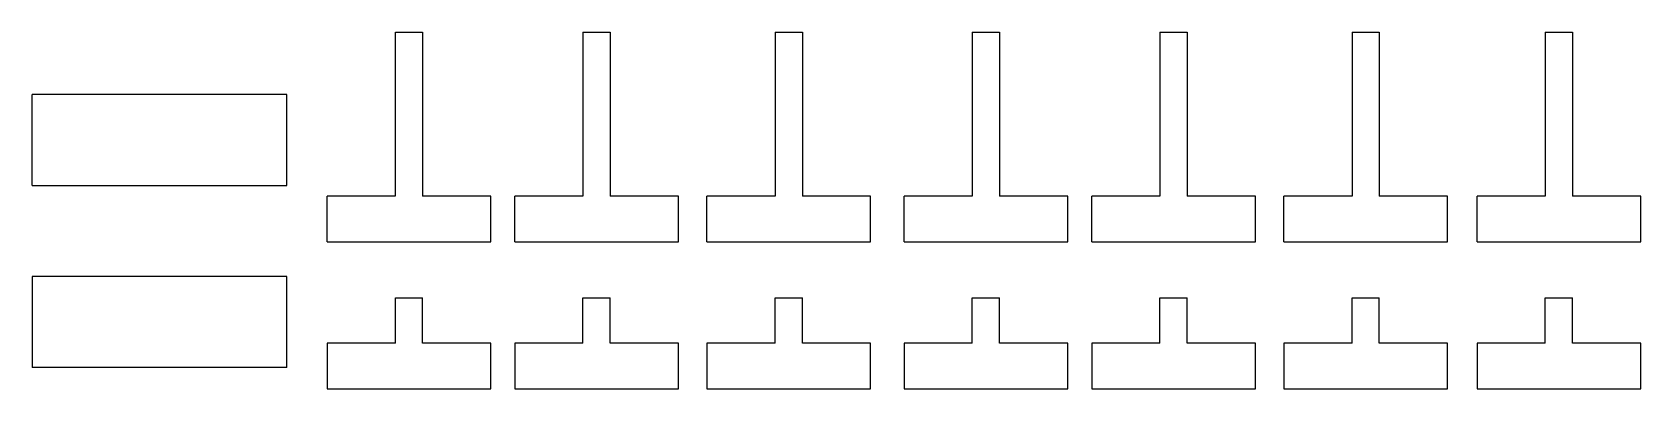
# Model space of a CAD drawing. Header units: millimetres. Extents: x 188.1 to 276.5, y -10.8 to 8.7.
import ezdxf

# ---------------------------------------------------------------- set-up
doc = ezdxf.new("R2010")
doc.units = ezdxf.units.MM
doc.header["$MEASUREMENT"] = 0
doc.layers.get('0').update_dxf_attribs({"linetype": 'CONTINUOUS'})

msp = doc.modelspace()

# ---------------------------------------------------------------- linework, layer by layer
for p, q in [((208.035, -0.253), (204.285, -0.253)), ((213.285, -0.253), (209.535, -0.253)), ((218.347, -0.253), (214.597, -0.253)), ((223.597, -0.253), (219.847, -0.253)), ((228.902, -0.253), (225.152, -0.253)), ((234.152, -0.253), (230.402, -0.253)), ((239.743, -0.253), (235.993, -0.253)), ((244.993, -0.253), (241.243, -0.253)), ((250.055, -0.253), (246.305, -0.253)), ((255.305, -0.253), (251.555, -0.253)), ((260.61, -0.253), (256.86, -0.253)), ((265.859, -0.253), (262.109, -0.253)), ((271.23, -0.253), (267.48, -0.253)), ((276.48, -0.253), (272.73, -0.253)), ((208.036, -8.325), (204.285, -8.325)), ((213.285, -8.325), (209.535, -8.325)), ((218.347, -8.325), (214.597, -8.325)), ((223.597, -8.325), (219.847, -8.325)), ((228.902, -8.325), (225.152, -8.325)), ((234.152, -8.325), (230.402, -8.325)), ((239.743, -8.325), (235.993, -8.325)), ((244.993, -8.325), (241.243, -8.325)), ((250.055, -8.325), (246.305, -8.325)), ((255.305, -8.325), (251.555, -8.325)), ((260.61, -8.325), (256.86, -8.325)), ((265.859, -8.325), (262.109, -8.325)), ((271.23, -8.325), (267.48, -8.325)), ((276.48, -8.325), (272.73, -8.325))]:
    msp.add_line(p, q)
for points in [[(208.035, 8.747), (208.035, -0.253)], [(208.036, 8.747), (209.535, 8.747)], [(209.535, 8.747), (209.535, -0.253)], [(218.347, 8.747), (219.847, 8.747)], [(218.347, 8.747), (218.347, -0.253)], [(219.847, 8.747), (219.847, -0.253)], [(228.902, 8.747), (230.402, 8.747)], [(228.902, 8.747), (228.902, -0.253)], [(230.402, 8.747), (230.402, -0.253)], [(239.743, 8.747), (241.243, 8.747)], [(239.743, 8.747), (239.743, -0.253)], [(241.243, 8.747), (241.243, -0.253)], [(250.055, 8.747), (251.555, 8.747)], [(250.055, 8.747), (250.055, -0.253)], [(251.555, 8.747), (251.555, -0.253)], [(260.61, 8.747), (262.109, 8.747)], [(260.61, 8.747), (260.61, -0.253)], [(262.109, 8.747), (262.109, -0.253)], [(271.23, 8.747), (272.73, 8.747)], [(271.23, 8.747), (271.23, -0.253)], [(272.73, 8.747), (272.73, -0.253)], [(188.079, 0.335), (188.079, 5.335)], [(202.079, 5.335), (188.079, 5.335)], [(202.079, 0.335), (202.079, 5.335)], [(188.079, 0.335), (202.079, 0.335)], [(204.285, -2.753), (204.285, -0.253)], [(213.285, -2.753), (213.285, -0.253)], [(214.597, -2.753), (214.597, -0.253)], [(223.597, -2.753), (223.597, -0.253)], [(225.152, -2.753), (225.152, -0.253)], [(234.152, -2.753), (234.152, -0.253)], [(235.993, -2.753), (235.993, -0.253)], [(244.993, -2.753), (244.993, -0.253)], [(246.305, -2.753), (246.305, -0.253)], [(255.305, -2.753), (255.305, -0.253)], [(256.86, -2.753), (256.86, -0.253)], [(265.859, -2.753), (265.859, -0.253)], [(267.48, -2.753), (267.48, -0.253)], [(276.48, -2.753), (276.48, -0.253)], [(204.285, -2.753), (213.285, -2.753)], [(214.597, -2.753), (223.597, -2.753)], [(225.152, -2.753), (234.152, -2.753)], [(235.993, -2.753), (244.993, -2.753)], [(246.305, -2.753), (255.305, -2.753)], [(256.86, -2.753), (265.859, -2.753)], [(267.48, -2.753), (276.48, -2.753)], [(202.079, -4.665), (188.079, -4.665)], [(188.079, -4.665), (188.079, -9.665)], [(202.079, -9.665), (202.079, -4.665)], [(208.036, -8.325), (208.036, -5.825)], [(208.036, -5.825), (209.535, -5.825)], [(209.535, -8.325), (209.535, -5.825)], [(218.347, -8.325), (218.347, -5.825)], [(218.347, -5.825), (219.847, -5.825)], [(219.847, -8.325), (219.847, -5.825)], [(228.902, -8.325), (228.902, -5.825)], [(228.902, -5.825), (230.402, -5.825)], [(230.402, -8.325), (230.402, -5.825)], [(239.743, -8.325), (239.743, -5.825)], [(239.743, -5.825), (241.243, -5.825)], [(241.243, -8.325), (241.243, -5.825)], [(250.055, -8.325), (250.055, -5.825)], [(250.055, -5.825), (251.555, -5.825)], [(251.555, -8.325), (251.555, -5.825)], [(260.61, -8.325), (260.61, -5.825)], [(260.61, -5.825), (262.109, -5.825)], [(262.109, -8.325), (262.109, -5.825)], [(271.23, -8.325), (271.23, -5.825)], [(271.23, -5.825), (272.73, -5.825)], [(272.73, -8.325), (272.73, -5.825)], [(204.285, -8.325), (204.285, -10.825)], [(213.285, -10.825), (213.285, -8.325)], [(214.597, -8.325), (214.597, -10.825)], [(223.597, -10.825), (223.597, -8.325)], [(225.152, -8.325), (225.152, -10.825)], [(234.152, -10.825), (234.152, -8.325)], [(235.993, -8.325), (235.993, -10.825)], [(244.993, -10.825), (244.993, -8.325)], [(246.305, -8.325), (246.305, -10.825)], [(255.305, -10.825), (255.305, -8.325)], [(256.86, -8.325), (256.86, -10.825)], [(265.859, -10.825), (265.859, -8.325)], [(267.48, -8.325), (267.48, -10.825)], [(276.48, -10.825), (276.48, -8.325)], [(202.079, -9.665), (188.079, -9.665)], [(204.286, -10.825), (213.285, -10.825)], [(214.597, -10.825), (223.597, -10.825)], [(225.152, -10.825), (234.152, -10.825)], [(235.993, -10.825), (244.993, -10.825)], [(246.305, -10.825), (255.305, -10.825)], [(256.86, -10.825), (265.859, -10.825)], [(267.48, -10.825), (276.48, -10.825)]]:
    msp.add_lwpolyline(points)

doc.saveas('drawing.dxf')
